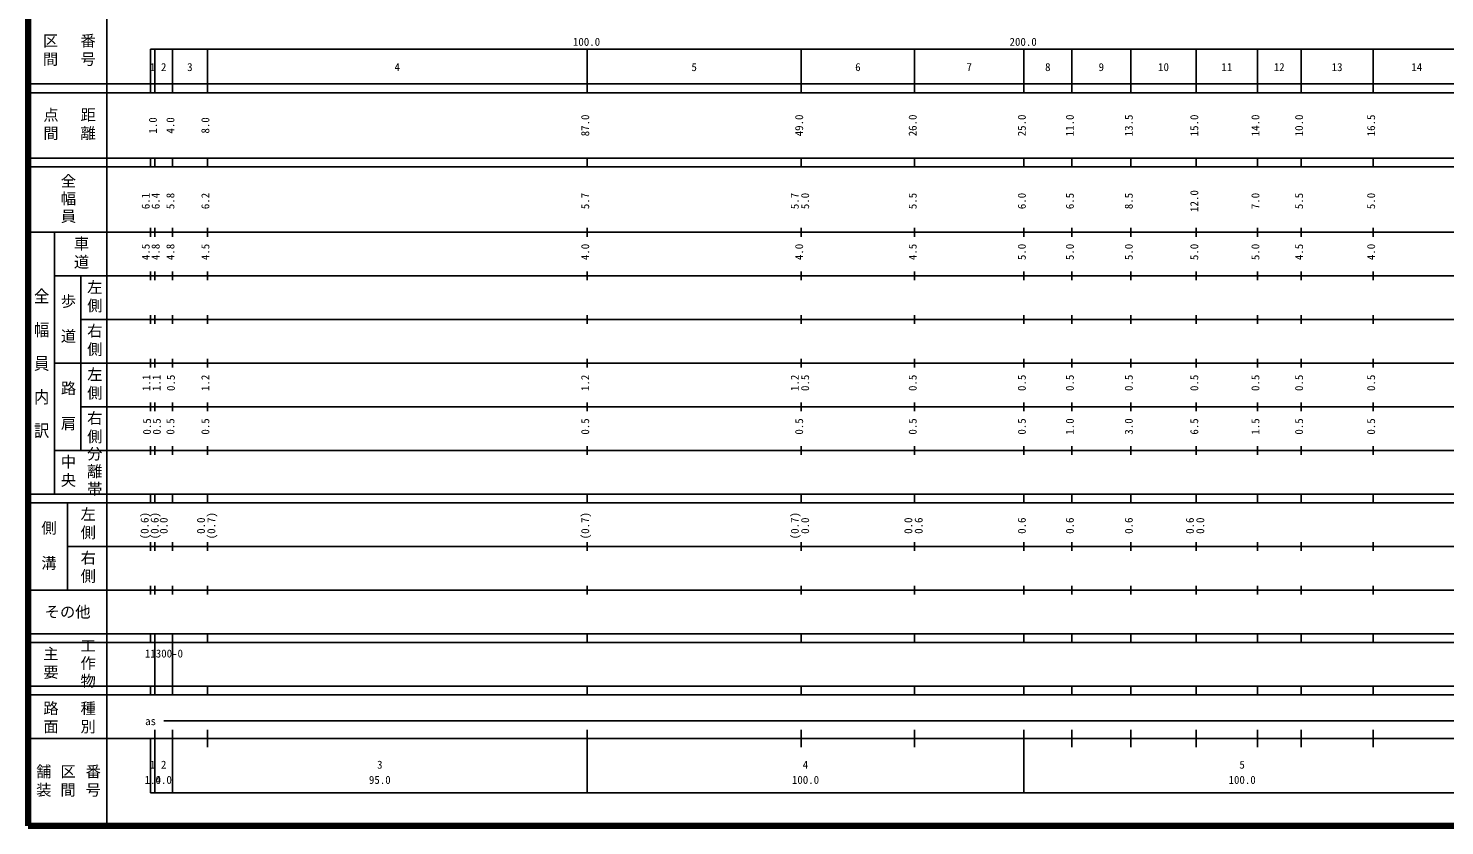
# Model space of a CAD drawing. Units: millimetres on the paper, enlarged 1000 times. Extents: x 40000 to 680000, y 20000 to 380000.
# Drawn here: x 40000 to 364390, y 20000 to 202759 of the extents above; entities that cross this region are included whole.
import ezdxf
from ezdxf.enums import TextEntityAlignment as Align

# ---------------------------------------------------------------- set-up
doc = ezdxf.new("R2010")
doc.units = ezdxf.units.MM
doc.header["$LTSCALE"] = 1000
doc.layers.add('M-TTL', color=2, linetype='Continuous', lineweight=140)
doc.layers.add('M-TTL-BAND', color=7, linetype='Continuous', lineweight=25)
doc.styles.add('@ＭＳ ゴシック', font='')
doc.styles.add('ＭＳ ゴシック', font='')
doc.styles.get('@ＭＳ ゴシック').set_extended_font_data('@MS Gothic')
doc.styles.get('ＭＳ ゴシック').set_extended_font_data('MS Gothic')

msp = doc.modelspace()

# ---------------------------------------------------------------- linework, layer by layer
at = {"layer": 'M-TTL'}
for p, q in [((40000, 380000), (40000, 20000)), ((40000, 20000), (680000, 20000))]:
    msp.add_line(p, q, dxfattribs=at)
at = {"layer": 'M-TTL-BAND'}
for p, q in [((58000, 370000), (58000, 20000)), ((68000, 198000), (579000, 198000)), ((68000, 198000), (68000, 188000)), ((69000, 188000), (69000, 198000)), ((73000, 188000), (73000, 198000)), ((81000, 188000), (81000, 198000)), ((168000, 188000), (168000, 198000)), ((217000, 188000), (217000, 198000)), ((243000, 188000), (243000, 198000)), ((268000, 188000), (268000, 198000)), ((279000, 188000), (279000, 198000)), ((292500, 188000), (292500, 198000)), ((307500, 188000), (307500, 198000)), ((321500, 188000), (321500, 198000)), ((331500, 188000), (331500, 198000)), ((348000, 188000), (348000, 198000)), ((40000, 190000), (579000, 190000)), ((40000, 188000), (579000, 188000)), ((40000, 173000), (579000, 173000)), ((68000, 171000), (68000, 173000)), ((69000, 171000), (69000, 173000)), ((73000, 171000), (73000, 173000)), ((81000, 171000), (81000, 173000)), ((168000, 171000), (168000, 173000)), ((217000, 171000), (217000, 173000)), ((243000, 171000), (243000, 173000)), ((268000, 171000), (268000, 173000)), ((279000, 171000), (279000, 173000)), ((292500, 171000), (292500, 173000)), ((307500, 171000), (307500, 173000)), ((321500, 171000), (321500, 173000)), ((331500, 171000), (331500, 173000)), ((348000, 171000), (348000, 173000)), ((40000, 171000), (579000, 171000)), ((40000, 156000), (579000, 156000)), ((46000, 96000), (46000, 156000)), ((68000, 155000), (68000, 157000)), ((69000, 155000), (69000, 157000)), ((73000, 155000), (73000, 157000)), ((81000, 155000), (81000, 157000)), ((168000, 155000), (168000, 157000)), ((217000, 155000), (217000, 157000)), ((243000, 155000), (243000, 157000)), ((268000, 155000), (268000, 157000)), ((279000, 155000), (279000, 157000)), ((292500, 155000), (292500, 157000)), ((307500, 155000), (307500, 157000)), ((321500, 155000), (321500, 157000)), ((331500, 155000), (331500, 157000)), ((348000, 155000), (348000, 157000)), ((46000, 146000), (579000, 146000)), ((52000, 146000), (52000, 106000)), ((68000, 145000), (68000, 147000)), ((69000, 145000), (69000, 147000)), ((73000, 145000), (73000, 147000)), ((81000, 145000), (81000, 147000)), ((168000, 145000), (168000, 147000)), ((217000, 145000), (217000, 147000)), ((243000, 145000), (243000, 147000)), ((268000, 145000), (268000, 147000)), ((279000, 145000), (279000, 147000)), ((292500, 145000), (292500, 147000)), ((307500, 145000), (307500, 147000)), ((321500, 145000), (321500, 147000)), ((331500, 145000), (331500, 147000)), ((348000, 145000), (348000, 147000)), ((68000, 135000), (68000, 137000)), ((69000, 135000), (69000, 137000)), ((73000, 135000), (73000, 137000)), ((81000, 135000), (81000, 137000)), ((168000, 135000), (168000, 137000)), ((217000, 135000), (217000, 137000)), ((243000, 135000), (243000, 137000)), ((268000, 135000), (268000, 137000)), ((279000, 135000), (279000, 137000)), ((292500, 135000), (292500, 137000)), ((307500, 135000), (307500, 137000)), ((321500, 135000), (321500, 137000)), ((331500, 135000), (331500, 137000)), ((348000, 135000), (348000, 137000)), ((52000, 136000), (579000, 136000)), ((68000, 125000), (68000, 127000)), ((69000, 125000), (69000, 127000)), ((73000, 125000), (73000, 127000)), ((81000, 125000), (81000, 127000)), ((168000, 125000), (168000, 127000)), ((217000, 125000), (217000, 127000)), ((243000, 125000), (243000, 127000)), ((268000, 125000), (268000, 127000)), ((279000, 125000), (279000, 127000)), ((292500, 125000), (292500, 127000)), ((307500, 125000), (307500, 127000)), ((321500, 125000), (321500, 127000)), ((331500, 125000), (331500, 127000)), ((348000, 125000), (348000, 127000)), ((46000, 126000), (579000, 126000)), ((68000, 115000), (68000, 117000)), ((69000, 115000), (69000, 117000)), ((73000, 115000), (73000, 117000)), ((81000, 115000), (81000, 117000)), ((168000, 115000), (168000, 117000)), ((217000, 115000), (217000, 117000)), ((243000, 115000), (243000, 117000)), ((268000, 115000), (268000, 117000)), ((279000, 115000), (279000, 117000)), ((292500, 115000), (292500, 117000)), ((307500, 115000), (307500, 117000)), ((321500, 115000), (321500, 117000)), ((331500, 115000), (331500, 117000)), ((348000, 115000), (348000, 117000)), ((52000, 116000), (579000, 116000)), ((46000, 106000), (579000, 106000)), ((68000, 105000), (68000, 107000)), ((69000, 105000), (69000, 107000)), ((73000, 105000), (73000, 107000)), ((81000, 105000), (81000, 107000)), ((168000, 105000), (168000, 107000)), ((217000, 105000), (217000, 107000)), ((243000, 105000), (243000, 107000)), ((268000, 105000), (268000, 107000)), ((279000, 105000), (279000, 107000)), ((292500, 105000), (292500, 107000)), ((307500, 105000), (307500, 107000)), ((321500, 105000), (321500, 107000)), ((331500, 105000), (331500, 107000)), ((348000, 105000), (348000, 107000)), ((40000, 96000), (579000, 96000)), ((68000, 94000), (68000, 96000)), ((69000, 94000), (69000, 96000)), ((73000, 94000), (73000, 96000)), ((81000, 94000), (81000, 96000)), ((168000, 94000), (168000, 96000)), ((217000, 94000), (217000, 96000)), ((243000, 94000), (243000, 96000)), ((268000, 94000), (268000, 96000)), ((279000, 94000), (279000, 96000)), ((292500, 94000), (292500, 96000)), ((307500, 94000), (307500, 96000)), ((321500, 94000), (321500, 96000)), ((331500, 94000), (331500, 96000)), ((348000, 94000), (348000, 96000)), ((40000, 94000), (579000, 94000)), ((49000, 94000), (49000, 74000)), ((68000, 83000), (68000, 85000)), ((69000, 83000), (69000, 85000)), ((73000, 83000), (73000, 85000)), ((81000, 83000), (81000, 85000)), ((168000, 83000), (168000, 85000)), ((217000, 83000), (217000, 85000)), ((243000, 83000), (243000, 85000)), ((268000, 83000), (268000, 85000)), ((279000, 83000), (279000, 85000)), ((292500, 83000), (292500, 85000)), ((307500, 83000), (307500, 85000)), ((321500, 83000), (321500, 85000)), ((331500, 83000), (331500, 85000)), ((348000, 83000), (348000, 85000)), ((49000, 84000), (579000, 84000)), ((68000, 73000), (68000, 75000)), ((69000, 73000), (69000, 75000)), ((73000, 73000), (73000, 75000)), ((81000, 73000), (81000, 75000)), ((168000, 73000), (168000, 75000)), ((217000, 73000), (217000, 75000)), ((243000, 73000), (243000, 75000)), ((268000, 73000), (268000, 75000)), ((279000, 73000), (279000, 75000)), ((292500, 73000), (292500, 75000)), ((307500, 73000), (307500, 75000)), ((321500, 73000), (321500, 75000)), ((331500, 73000), (331500, 75000)), ((348000, 73000), (348000, 75000)), ((40000, 74000), (579000, 74000)), ((40000, 64000), (579000, 64000)), ((40000, 62000), (579000, 62000)), ((68000, 62000), (68000, 64000)), ((69000, 62000), (69000, 64000)), ((69000, 52000), (69000, 62000)), ((73000, 62000), (73000, 64000)), ((73000, 52000), (73000, 62000)), ((81000, 62000), (81000, 64000)), ((168000, 62000), (168000, 64000)), ((217000, 62000), (217000, 64000)), ((243000, 62000), (243000, 64000)), ((268000, 62000), (268000, 64000)), ((279000, 62000), (279000, 64000)), ((292500, 62000), (292500, 64000)), ((307500, 62000), (307500, 64000)), ((321500, 62000), (321500, 64000)), ((331500, 62000), (331500, 64000)), ((348000, 62000), (348000, 64000)), ((40000, 52000), (579000, 52000)), ((68000, 50000), (68000, 52000)), ((69000, 50000), (69000, 52000)), ((73000, 50000), (73000, 52000)), ((81000, 50000), (81000, 52000)), ((168000, 50000), (168000, 52000)), ((217000, 50000), (217000, 52000)), ((243000, 50000), (243000, 52000)), ((268000, 50000), (268000, 52000)), ((279000, 50000), (279000, 52000)), ((292500, 50000), (292500, 52000)), ((307500, 50000), (307500, 52000)), ((321500, 50000), (321500, 52000)), ((331500, 50000), (331500, 52000)), ((348000, 50000), (348000, 52000)), ((40000, 50000), (579000, 50000)), ((71000, 44000), (565000, 44000)), ((40000, 40000), (579000, 40000)), ((68000, 40000), (68000, 27500)), ((69000, 27500), (69000, 42000)), ((73000, 27500), (73000, 42000)), ((81000, 38000), (81000, 42000)), ((168000, 27500), (168000, 42000)), ((217000, 38000), (217000, 42000)), ((243000, 38000), (243000, 42000)), ((268000, 27500), (268000, 42000)), ((279000, 38000), (279000, 42000)), ((292500, 38000), (292500, 42000)), ((307500, 38000), (307500, 42000)), ((321500, 38000), (321500, 42000)), ((331500, 38000), (331500, 42000)), ((348000, 38000), (348000, 42000)), ((68000, 27500), (579000, 27500))]:
    msp.add_line(p, q, dxfattribs=at)

# ---------------------------------------------------------------- texts
at = {"layer": 'M-TTL-BAND', "style": 'ＭＳ ゴシック'}
for s, p in [('100.0', (167844, 198195)), ('200.0', (267844, 198195)), ('1', (68500, 192405)), ('2', (71000, 192405)), ('3', (77000, 192405)), ('4', (124500, 192405)), ('5', (192500, 192405)), ('6', (230000, 192405)), ('7', (255500, 192405)), ('8', (273500, 192405)), ('9', (285750, 192405)), ('10', (300000, 192405)), ('11', (314500, 192405)), ('12', (326500, 192405)), ('13', (339750, 192405)), ('14', (358000, 192405)), ('as', (68000, 42500)), ('1', (68500, 32523)), ('2', (71000, 32523)), ('3', (120500, 32523)), ('4', (218000, 32523)), ('5', (318000, 32523)), ('1.0', (68500, 29033)), ('4.0', (71000, 29033)), ('95.0', (120500, 29033)), ('100.0', (218000, 29033)), ('100.0', (318000, 29033))]:
    msp.add_text(s, height=1833, dxfattribs=at).set_placement(p, align=Align.BOTTOM_CENTER)
for s, p in [('1.0', (70000, 180500)), ('4.0', (74000, 180500)), ('8.0', (82000, 180500)), ('87.0', (169000, 180500)), ('49.0', (218000, 180500)), ('26.0', (244000, 180500)), ('25.0', (269000, 180500)), ('11.0', (280000, 180500)), ('13.5', (293500, 180500)), ('15.0', (308500, 180500)), ('14.0', (322500, 180500)), ('10.0', (332500, 180500)), ('16.5', (349000, 180500)), ('12.0', (308500, 163174)), ('6.1', (68340, 163174)), ('6.4', (70616, 163174)), ('5.8', (74000, 163174)), ('6.2', (82000, 163174)), ('5.7', (169000, 163174)), ('5.7', (217000, 163174)), ('5.0', (219370, 163174)), ('5.5', (244000, 163174)), ('6.0', (269000, 163174)), ('6.5', (280000, 163174)), ('8.5', (293500, 163174)), ('7.0', (322500, 163174)), ('5.5', (332500, 163174)), ('5.0', (349000, 163174)), ('4.5', (68340, 151500)), ('4.8', (70616, 151500)), ('4.8', (74000, 151500)), ('4.5', (82000, 151500)), ('4.0', (169000, 151500)), ('4.0', (218000, 151500)), ('4.5', (244000, 151500)), ('5.0', (269000, 151500)), ('5.0', (280000, 151500)), ('5.0', (293500, 151500)), ('5.0', (308500, 151500)), ('5.0', (322500, 151500)), ('4.5', (332500, 151500)), ('4.0', (349000, 151500)), ('1.1', (68482, 121500)), ('1.1', (70832, 121500)), ('0.5', (74109, 121500)), ('1.2', (82000, 121500)), ('1.2', (169000, 121500)), ('1.2', (217000, 121500)), ('0.5', (219370, 121500)), ('0.5', (244000, 121500)), ('0.5', (269000, 121500)), ('0.5', (280000, 121500)), ('0.5', (293500, 121500)), ('0.5', (308500, 121500)), ('0.5', (322500, 121500)), ('0.5', (332500, 121500)), ('0.5', (349000, 121500)), ('0.5', (68643, 111500)), ('0.5', (70877, 111500)), ('0.5', (74000, 111500)), ('0.5', (82000, 111500)), ('0.5', (169000, 111500)), ('0.5', (218000, 111500)), ('0.5', (244000, 111500)), ('0.5', (269000, 111500)), ('1.0', (280000, 111500)), ('3.0', (293500, 111500)), ('6.5', (308500, 111500)), ('1.5', (322500, 111500)), ('0.5', (332500, 111500)), ('0.5', (349000, 111500)), ('(0.6)', (68097, 88764)), ('(0.6)', (70389, 88764)), ('(0.7)', (83370, 88764)), ('(0.7)', (169000, 88764)), ('(0.7)', (217000, 88764)), ('0.0', (72457, 88764)), ('0.0', (81000, 88764)), ('0.0', (219370, 88764)), ('0.0', (243000, 88764)), ('0.6', (245370, 88764)), ('0.6', (269000, 88764)), ('0.6', (280000, 88764)), ('0.6', (293500, 88764)), ('0.6', (307500, 88764)), ('0.0', (309870, 88764))]:
    msp.add_text(s, height=1833, rotation=90, dxfattribs=at).set_placement(p, align=Align.BOTTOM_CENTER)
at = {"layer": 'M-TTL-BAND', "style": '@ＭＳ ゴシック', "width": 1.1}
msp.add_text('全\u3000幅\u3000員\u3000内\u3000訳', height=2566, rotation=270, dxfattribs=at).set_placement((43000, 126000), align=Align.MIDDLE_CENTER)
at = {"layer": 'M-TTL-BAND', "style": 'ＭＳ ゴシック'}
msp.add_text('その他', height=2566, dxfattribs=at).set_placement((49000, 69000), align=Align.MIDDLE_CENTER)
msp.add_text('11300-0', height=1833, dxfattribs=at).set_placement((66697, 57993), align=Align.BOTTOM_LEFT)
at = {"layer": 'M-TTL-BAND', "char_height": 2566, "attachment_point": 5, "rotation": 270, "style": '@ＭＳ ゴシック'}
for s, insert in [('\\T1.2;区間', (45000, 197500)), ('\\T1.2;番号', (53500, 197500)), ('\\T1.2;点間', (45000, 180500)), ('\\T1.2;距離', (53500, 180500)), ('\\T1.15;全幅員', (49000, 163500)), ('\\T1.2;車道', (52000, 151000)), ('\\T1.2;左側', (55000, 141000)), ('\\T1.15;歩\u3000道', (49000, 136000)), ('\\T1.2;右側', (55000, 131000)), ('\\T1.2;左側', (55000, 121000)), ('\\T1.15;路\u3000肩', (49000, 116000)), ('\\T1.2;右側', (55000, 111000)), ('\\T1.2;中央', (49000, 101000)), ('\\T1.15;分離帯', (55000, 101000)), ('\\T1.2;左側', (53500, 89000)), ('\\T1.15;側\u3000溝', (44500, 84000)), ('\\T1.2;右側', (53500, 79000)), ('\\T1.15;工作物', (53500, 57000)), ('\\T1.2;主要', (45000, 57000)), ('\\T1.2;路面', (45000, 44500)), ('\\T1.2;種別', (53500, 44500)), ('\\T1.2;舗装', (43333, 30000)), ('\\T1.2;区間', (49000, 30000)), ('\\T1.2;番号', (54667, 30000))]:
    msp.add_mtext(s, dxfattribs=dict(at, insert=insert))

doc.saveas('drawing.dxf')
